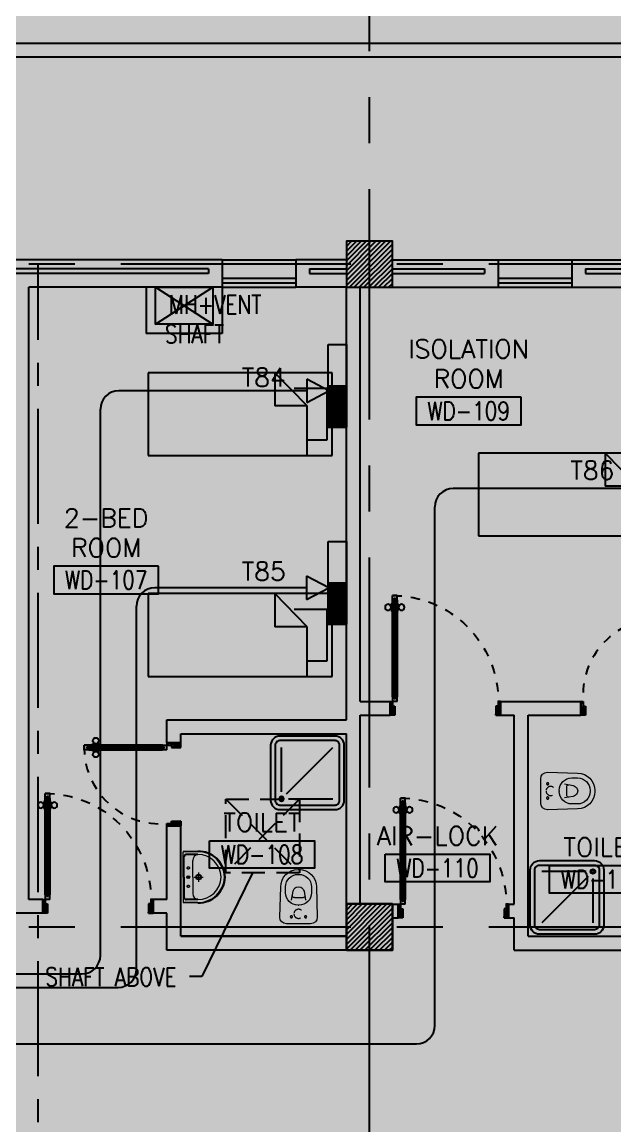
# Model space of a CAD drawing. Extents: x -0.3 to 92.6, y -1.1 to 78.4.
# Drawn here: x 60.35 to 66.79, y 55.21 to 67.2 of the extents above; entities that cross this region are included whole.
import ezdxf
from ezdxf.enums import TextEntityAlignment as Align

# ---------------------------------------------------------------- set-up
doc = ezdxf.new("R2010")
doc.units = 0
doc.header["$MEASUREMENT"] = 0
doc.header["$PDMODE"] = 34
for name, pattern in [('CENTER', [2, 1.25, -0.25, 0.25, -0.25]), ('CENTERX2', [4, 2.5, -0.5, 0.5, -0.5]), ('DASHED', [0.75, 0.5, -0.25]), ('HIDDEN', [0.375, 0.25, -0.125]), ('HIDDEN2', [0.1875, 0.125, -0.0625])]:
    doc.linetypes.add(name, pattern=pattern)
doc.layers.get('0').update_dxf_attribs({"color": 11, "linetype": 'CONTINUOUS'})
doc.layers.get('DEFPOINTS').update_dxf_attribs({"color": 11, "linetype": 'CONTINUOUS'})
for name, color, linetype in [('AX-DIM', 11, 'CONTINUOUS'), ('AXES', 11, 'CENTERX2'), ('AXES1', 11, 'CENTER'), ('COL', 11, 'CONTINUOUS'), ('DOOR', 11, 'CONTINUOUS'), ('E-TEL', 4, 'CONTINUOUS'), ('E-TEXT', 2, 'CONTINUOUS'), ('E-WIRE', 4, 'CONTINUOUS'), ('FIX', 11, 'CONTINUOUS'), ('FUR', 11, 'CONTINUOUS'), ('HAT', 11, 'CONTINUOUS'), ('INSUL', 11, 'CONTINUOUS'), ('PROJ-L', 11, 'CONTINUOUS'), ('RM-BOX', 11, 'CONTINUOUS'), ('RM-NAME', 11, 'CONTINUOUS'), ('RM-NO', 11, 'CONTINUOUS'), ('SHAFT', 11, 'CONTINUOUS'), ('WALL', 11, 'CONTINUOUS'), ('WIN', 11, 'CONTINUOUS')]:
    doc.layers.add(name, color=color, linetype=linetype)
doc.styles.add('ROMANS', font='ROMANS.shx', dxfattribs={"width": 0.6})
doc.styles.add('SIMPLEX', font='simplex.shx', dxfattribs={"width": 0.8})
doc.styles.get("Standard").update_dxf_attribs({"font": 'TXT.shx'})
doc.dimstyles.new('DIM-OUT', dxfattribs={"dimscale": 0, "dimtxt": 0.24, "dimasz": 0.08, "dimexe": 0.02, "dimexo": 0.02, "dimgap": 0.05, "dimtad": 1, "dimdec": 0, "dimlfac": 1000, "dimzin": 0, "dimdsep": 46, "dimtxsty": 'ROMANS', "dimblk1": 'ARCHTICK', "dimblk2": 'ARCHTICK', "dimsah": 1, "dimcen": 0.01, "dimdle": 0.08, "dimclrd": 7, "dimclre": 7, "dimclrt": 2, "dimadec": 0, "dimazin": 0, "dimtp": 2, "dimtm": 2, "dimtfac": 0.114286, "dimtdec": 0, "dimtix": 1, "dimtmove": 2, "dimatfit": 3, "dimldrblk": 'ARCHTICK', "dimfxl": 0, "dimtolj": 1, "dimtzin": 0, "dimarcsym": 0})
doc.dimstyles.new('DIM7', dxfattribs={"dimtxt": 0.24, "dimasz": 0.08, "dimexe": 0.07, "dimexo": 0.05, "dimgap": 0.07, "dimtad": 1, "dimzin": 0, "dimdsep": 46, "dimtxsty": 'SIMPLEX', "dimblk": 'ARCHTICK', "dimcen": 0.05, "dimdle": 0.05, "dimclrd": 4, "dimclre": 4, "dimclrt": 2, "dimadec": 0, "dimazin": 0, "dimtp": 2, "dimtm": 2, "dimtfac": 0.114286, "dimtix": 1, "dimtmove": 2, "dimatfit": 3, "dimldrblk": 'DOT', "dimfxl": 0, "dimtolj": 1, "dimtzin": 0, "dimarcsym": 0})

# ---------------------------------------------------------------- blocks, each defined once
blk = doc.blocks.new('_ARCHTICK')
at = {"color": 0, "linetype": 'ByBlock', "const_width": 0.15}
blk.add_lwpolyline([(-0.5, -0.5), (0.5, 0.5)], dxfattribs=at)
blk = doc.blocks.new('*D118')
at = {"layer": 'AX-DIM', "color": 7, "lineweight": -2}
for p, q in [((7.602, 76.998), (82.452, 76.998)), ((7.682, 72.36), (7.682, 77.018)), ((82.372, 64.84), (82.372, 77.018))]:
    blk.add_line(p, q, dxfattribs=at)
at = {"layer": 'DEFPOINTS', "color": 0}
for p in [(82.372, 76.998), (7.682, 72.34), (82.372, 64.82)]:
    blk.add_point(p, dxfattribs=at)
at = {"layer": 'AX-DIM', "color": 7, "lineweight": -2, "xscale": 0.08, "yscale": 0.08, "zscale": 0.08, "rotation": 180}
blk.add_blockref('_ARCHTICK', (7.682, 76.998), dxfattribs=at)
at = {"layer": 'AX-DIM', "color": 7, "lineweight": -2, "xscale": 0.08, "yscale": 0.08, "zscale": 0.08}
blk.add_blockref('_ARCHTICK', (82.372, 76.998), dxfattribs=at)
at = {"layer": 'AX-DIM', "color": 2, "insert": (45.027, 77.168), "char_height": 0.24, "attachment_point": 5, "style": 'ROMANS'}
blk.add_mtext('\\A1;74690', dxfattribs=at)
blk = doc.blocks.new('SHR1')
at = {"layer": 'FIX'}
for p, q in [((-196, 196), (-700, 700)), ((-143, 218), (-143, 700)), ((-218, 143), (-700, 143))]:
    blk.add_line(p, q, dxfattribs=at)
for points in [[(-825, 125), (-825, 725, -0.414214), (-725, 825), (-125, 825, -0.414214), (-25, 725), (-25, 125, -0.414214), (-125, 25), (-725, 25, -0.414214)], [(-775, 125), (-775, 725, -0.414214), (-725, 775), (-125, 775, -0.414214), (-75, 725), (-75, 125, -0.414214), (-125, 75), (-725, 75, -0.414214)]]:
    blk.add_lwpolyline(points, format="xyb", close=True, dxfattribs=at)
for radius in [25, 15]:
    blk.add_circle((-143, 143), radius, dxfattribs=at)
blk = doc.blocks.new('WC1')
at = {"layer": 'FIX', "lineweight": 20}
for p, q in [((-210, 204), (-538, 194)), ((-475, 141), (-538, 141)), ((-137, 0), (-137, 131)), ((-727, 5), (-727, -5)), ((-674, 5), (-674, -5)), ((-534, 24), (-540, 0)), ((-540, 0), (-534, -24)), ((-395, 76), (-490, 60)), ((-339, 5), (-339, -5)), ((-137, -131), (-137, 0)), ((-490, -60), (-395, -76)), ((-538, -141), (-475, -141)), ((-538, -194), (-210, -204)), ((-213, -204), (-210, -204))]:
    blk.add_line(p, q, dxfattribs=at)
at = {"layer": 'FIX', "linetype": 'Continuous', "lineweight": 20}
blk.add_line((-420, -47), (-420, 45), dxfattribs=at)
at = {"layer": 'FIX', "linetype": 'HIDDEN2', "lineweight": 20, "ltscale": 0.3}
blk.add_circle((-245, 0), 49.8, dxfattribs=at)
at = {"layer": 'FIX', "linetype": 'HIDDEN', "lineweight": 20, "ltscale": 0.05}
for centre in [(-213, 78), (-213, -77)]:
    blk.add_circle(centre, 11.6, dxfattribs=at)
at = {"layer": 'FIX', "lineweight": 20}
for centre, radius, start, end in [((-538, 5), 189, 90, 180), ((-538, 5), 136, 90, 180), ((-475, 5), 136, 360, 90), ((-210, 131), 73, 360, 90), ((-473, -7), 68.2, 128.9242, 152.8468), ((-464, -18), 82, 108.496, 128.9242), ((-538, -5), 189, 180, 270), ((-538, -5), 136, 180, 270), ((-473, 7), 68.2, 207.1532, 231.0758), ((-464, 18), 82, 231.0758, 251.504), ((-475, -5), 136, 270, 0), ((-210, -131), 73, 270, 0)]:
    blk.add_arc(centre, radius, start, end, dxfattribs=at)
at = {"layer": 'FIX', "linetype": 'Continuous', "lineweight": 20}
for centre, start, end in [((-443, 46), 357.6662, 91.6121), ((-442, -46), 268.3879, 2.3338)]:
    blk.add_arc(centre, 22.3, start, end, dxfattribs=at)
blk = doc.blocks.new('LAV1')
at = {"layer": 'FIX', "linetype": 'DASHED', "lineweight": 20, "ltscale": 0.05}
for p, q in [((0, 170), (0, 270)), ((0, 170), (0, 270)), ((50, 220), (-50, 220))]:
    blk.add_line(p, q, dxfattribs=at)
at = {"layer": 'FIX', "linetype": 'ByBlock', "ltscale": 0.3}
for p, q in [((-280, 210), (-275, 50)), ((-245, 210), (-245, 85)), ((245, 210), (245, 85)), ((280, 210), (275, 50)), ((0, 60), (-220, 60)), ((0, 60), (220, 60))]:
    blk.add_line(p, q, dxfattribs=at)
at = {"layer": 'FIX', "linetype": 'Continuous', "lineweight": 20}
for p, q in [((-275, 210), (-275, 50)), ((0, 155), (-181, 155)), ((0, 155), (181, 155)), ((275, 210), (275, 50)), ((0, 50), (-275, 50)), ((0, 50), (-252, 50)), ((0, 50), (275, 50)), ((0, 50), (252, 50))]:
    blk.add_line(p, q, dxfattribs=at)
at = {"layer": 'FIX', "lineweight": 20}
for p, q in [((0, 92), (0, 123)), ((16, 107), (-15, 107))]:
    blk.add_line(p, q, dxfattribs=at)
for centre, radius in [((0, 220), 29.5), ((0, 220), 22.5), ((0, 107), 15.5)]:
    blk.add_circle(centre, radius, dxfattribs=at)
at = {"layer": 'FIX', "linetype": 'HIDDEN', "lineweight": 20, "ltscale": 0.05}
for centre in [(-100, 107), (100, 107)]:
    blk.add_circle(centre, 12.4, dxfattribs=at)
at = {"layer": 'FIX', "linetype": 'ByBlock', "ltscale": 0.3}
for centre, radius, start, end in [((7, 220), 287, 91.3776, 182.0064), ((-7, 220), 287, 357.9936, 88.6224), ((-220, 85), 24.9, 179.7021, 269.9486), ((220, 85), 24.9, 270.0514, 0.2979)]:
    blk.add_arc(centre, radius, start, end, dxfattribs=at)
at = {"layer": 'FIX', "linetype": 'Continuous', "lineweight": 20}
for centre, radius, start, end in [((8, 217), 283, 91.6988, 181.351), ((-8, 217), 283, 358.649, 88.3012), ((8, 212), 253, 91.7328, 180.4884), ((-8, 212), 253, 359.5116, 88.2672), ((-179, 222), 66.9, 190.2006, 268.0786), ((179, 222), 66.9, 271.9214, 349.7994)]:
    blk.add_arc(centre, radius, start, end, dxfattribs=at)
blk = doc.blocks.new('*X91')
at = {"color": 0}
for p, q in [((235129, 177110), (235608, 177590)), ((235129, 177163), (235555, 177590)), ((235129, 177217), (235502, 177590)), ((235129, 177270), (235449, 177590)), ((235129, 177323), (235396, 177590)), ((235129, 177376), (235343, 177590)), ((235129, 177429), (235290, 177590)), ((235129, 177482), (235237, 177590)), ((235129, 177535), (235184, 177590)), ((235161, 177090), (235629, 177557)), ((235214, 177090), (235629, 177504)), ((235267, 177090), (235629, 177451)), ((235320, 177090), (235629, 177398)), ((235373, 177090), (235629, 177345)), ((235426, 177090), (235629, 177292)), ((235479, 177090), (235629, 177239)), ((235532, 177090), (235629, 177186)), ((235585, 177090), (235629, 177133))]:
    blk.add_line(p, q, dxfattribs=at)
blk = doc.blocks.new('RM1')
at = {"layer": 'RM-BOX'}
blk.add_lwpolyline([(570, -200), (-570, -200), (-570, -500), (570, -500)], close=True, dxfattribs=at)
at = {"layer": 'RM-NAME', "style": 'ROMANS'}
for tag, p in [('ROOMNAME1', (0, 324)), ('ROOMNAME2', (0, 0))]:
    blk.add_attdef(tag, text='', height=200, dxfattribs=at).set_placement(p, align=Align.MIDDLE)
at = {"layer": 'RM-NO', "style": 'ROMANS', "width": 0.8}
blk.add_attdef('ROOMNO', text='', height=200, dxfattribs=at).set_placement((0, -350), align=Align.MIDDLE)
blk = doc.blocks.new('AH20A')
at = {"layer": 'FUR'}
for p, q in [((0, 0.5), (0, -0.5)), ((1, 0.5), (0, 0.5)), ((0.1358, 0.5), (0.1358, -0.0987)), ((1, -0.5), (1, 0.5)), ((0.1358, 0.3112), (0.0277, 0.3112)), ((0.0277, 0.3112), (0.0277, -0.3087)), ((0.1358, -0.0987), (0.3125, -0.5)), ((0.1358, -0.0987), (0.3125, -0.0987)), ((0.3125, -0.5), (0.3125, -0.0987)), ((0.0277, -0.3087), (0.2076, -0.3087)), ((0, -0.5), (1, -0.5))]:
    blk.add_line(p, q, dxfattribs=at)
blk = doc.blocks.new('DOOR90')
at = {"layer": 'DOOR', "linetype": 'ByBlock'}
for p, q in [((0, 0), (-150, 0)), ((-200, -25), (-1000, -25)), ((-200, -42), (-1000, -42)), ((-200, -58), (-1000, -58)), ((-1000, -75), (-200, -75))]:
    blk.add_line(p, q, dxfattribs=at)
at = {"layer": 'DOOR', "color": 0, "linetype": 'ByBlock'}
for p, q in [((-150, 0), (-150, -25)), ((-150, 0), (0, 0)), ((0, -50), (0, 0)), ((-1050, -25), (-1050, -75)), ((-1050, -75), (-1050, -25)), ((-1000, -25), (-1050, -25)), ((-1000, -75), (-1050, -75)), ((-1020, -42), (-1020, -58)), ((-1000, -42), (-1020, -42)), ((-1000, -58), (-1020, -58)), ((-1000, -25), (-1000, -42)), ((-1000, -58), (-1000, -75)), ((-968, -25), (-968, -18)), ((-878, -18), (-968, -18)), ((-968, -75), (-968, -82)), ((-878, -82), (-968, -82)), ((-955, -18), (-955, -9)), ((-955, -9), (-890, -9)), ((-955, -18), (-890, -18)), ((-955, -82), (-955, -91)), ((-955, -82), (-890, -82)), ((-955, -91), (-890, -91)), ((-890, -18), (-890, -9)), ((-890, -82), (-890, -91)), ((-878, -25), (-878, -18)), ((-878, -75), (-878, -82)), ((-200, -42), (-200, -25)), ((-200, -25), (-150, -25)), ((-180, -42), (-200, -42)), ((-200, -75), (-200, -58)), ((-200, -58), (-180, -58)), ((-150, -75), (-200, -75)), ((-180, -58), (-180, -42)), ((-150, -75), (-150, -25)), ((-150, -25), (-100, -25)), ((-100, -25), (-100, -50)), ((-100, -50), (0, -50)), ((-150, -900), (-150, -875)), ((-150, -875), (-100, -875)), ((0, -900), (-150, -900)), ((-150, -900), (0, -900)), ((-100, -850), (0, -850)), ((-100, -875), (-100, -850)), ((0, -850), (0, -900))]:
    blk.add_line(p, q, dxfattribs=at)
at = {"layer": 'DOOR', "color": 9, "linetype": 'ByBlock'}
for p, q in [((0, -50), (-114, 0)), ((0, -50), (-40, 0)), ((0, -50), (-100, -37)), ((0, -850), (-114, -900)), ((0, -850), (-100, -863)), ((0, -850), (-40, -900))]:
    blk.add_line(p, q, dxfattribs=at)
at = {"layer": 'DOOR', "color": 0, "linetype": 'ByBlock'}
for centre in [(-923, 24), (-923, -124)]:
    blk.add_circle(centre, 32.4, dxfattribs=at)
at = {"layer": 'DOOR', "color": 9, "linetype": 'ByBlock'}
for centre, radius, start, end in [((0, -50), 74.4, 137.7764, 180), ((0, -50), 54.4, 113.2074, 180), ((0, -50), 154, 161.1053, 166.2858), ((0, -50), 134, 158.1598, 169.28), ((0, -50), 114, 154.0838, 167.3774), ((0, -50), 94.4, 148.0182, 180), ((0, -50), 34.4, 90, 180), ((0, -50), 14.4, 90, 180), ((0, -850), 154, 193.7142, 198.8947), ((0, -850), 134, 190.72, 201.8402), ((0, -850), 94.4, 180, 211.9818), ((0, -850), 74.4, 180, 222.2236), ((0, -850), 54.4, 180, 246.7926), ((0, -850), 34.4, 180, 270), ((0, -850), 14.4, 180, 270)]:
    blk.add_arc(centre, radius, start, end, dxfattribs=at)
at = {"layer": 'DOOR', "linetype": 'HIDDEN', "ltscale": 0.5}
blk.add_arc((-222, -50), 828, 178.2701, 275.003, dxfattribs=at)
blk = doc.blocks.new('DOOR100')
at = {"layer": 'DOOR', "color": 0, "linetype": 'ByBlock'}
for p, q in [((-92, 1206), (-92, 1141)), ((-83, 1206), (-92, 1206)), ((-83, 1129), (-83, 1219)), ((-76, 1219), (-83, 1219)), ((-83, 1206), (-83, 1141)), ((-76, 1251), (-76, 1301)), ((-76, 1301), (-26, 1301)), ((-26, 1301), (-76, 1301)), ((-59, 1251), (-76, 1251)), ((-59, 1251), (-59, 1271)), ((-43, 1271), (-59, 1271)), ((-43, 1251), (-43, 1271)), ((-26, 1251), (-43, 1251)), ((-26, 1251), (-26, 1301)), ((-26, 1219), (-19, 1219)), ((-19, 1129), (-19, 1219)), ((-19, 1206), (-19, 1141)), ((-19, 1206), (-10, 1206)), ((-10, 1206), (-10, 1141)), ((-83, 1141), (-92, 1141)), ((-76, 1129), (-83, 1129)), ((-26, 1129), (-19, 1129)), ((-19, 1141), (-10, 1141)), ((-1201, 0), (-1201, 150)), ((-1201, 150), (-1176, 150)), ((-1201, 150), (-1201, 0)), ((-1176, 150), (-1176, 100)), ((-76, 200), (-59, 200)), ((-76, 150), (-76, 200)), ((-76, 150), (-26, 150)), ((-59, 200), (-59, 180)), ((-59, 180), (-43, 180)), ((-43, 200), (-26, 200)), ((-43, 180), (-43, 200)), ((-26, 200), (-26, 150)), ((-1, 150), (-26, 150)), ((-26, 150), (-26, 100)), ((-1, 150), (-1, 0)), ((-1151, 0), (-1201, 0)), ((-1176, 100), (-1151, 100)), ((-1151, 100), (-1151, 0)), ((-51, 100), (-51, 0)), ((-26, 100), (-51, 100)), ((-51, 0), (-1, 0))]:
    blk.add_line(p, q, dxfattribs=at)
at = {"layer": 'DOOR', "linetype": 'ByBlock'}
for p, q in [((-76, 1251), (-76, 200)), ((-59, 200), (-59, 1251)), ((-43, 200), (-43, 1251)), ((-26, 200), (-26, 1251))]:
    blk.add_line(p, q, dxfattribs=at)
at = {"layer": 'DOOR', "color": 9, "linetype": 'ByBlock'}
for p, q in [((-1151, 0), (-1201, 114)), ((-1151, 0), (-1201, 40)), ((-1151, 0), (-1164, 100)), ((-51, 0), (-1, 114)), ((-51, 0), (-38, 100)), ((-51, 0), (-1, 40))]:
    blk.add_line(p, q, dxfattribs=at)
at = {"layer": 'DOOR', "color": 0, "linetype": 'ByBlock'}
for centre in [(-125, 1174), (22, 1174)]:
    blk.add_circle(centre, 32.4, dxfattribs=at)
at = {"layer": 'DOOR', "linetype": 'HIDDEN', "ltscale": 0.5}
blk.add_arc((-27, 152), 1149, 89.961, 180.0931, dxfattribs=at)
at = {"layer": 'DOOR', "color": 9, "linetype": 'ByBlock'}
for centre, radius, start, end in [((-1151, 0), 154, 103.7142, 108.8947), ((-1151, 0), 134, 100.72, 111.8402), ((-51, 0), 134, 68.1598, 79.28), ((-51, 0), 154, 71.1053, 76.2858), ((-1151, 0), 94.4, 90, 121.9818), ((-1151, 0), 74.4, 90, 132.2236), ((-1151, 0), 54.4, 90, 156.7926), ((-1151, 0), 34.4, 90, 180), ((-1151, 0), 14.4, 90, 180), ((-51, 0), 94.4, 58.0182, 90), ((-51, 0), 74.4, 47.7764, 90), ((-51, 0), 54.4, 23.2074, 90), ((-51, 0), 34.4, 0, 90), ((-51, 0), 14.4, 0, 90), ((-51, 0), 114, 64.0838, 77.3774)]:
    blk.add_arc(centre, radius, start, end, dxfattribs=at)
blk = doc.blocks.new('*X94')
at = {"color": 0}
for p, q in [((235129, 169898), (235620, 170390)), ((235129, 169951), (235567, 170390)), ((235129, 170004), (235514, 170390)), ((235129, 170057), (235461, 170390)), ((235129, 170110), (235408, 170390)), ((235129, 170163), (235355, 170390)), ((235129, 170216), (235302, 170390)), ((235129, 170269), (235249, 170390)), ((235129, 170322), (235196, 170390)), ((235129, 170375), (235143, 170390)), ((235173, 169890), (235629, 170345)), ((235226, 169890), (235629, 170292)), ((235279, 169890), (235629, 170239)), ((235332, 169890), (235629, 170186)), ((235385, 169890), (235629, 170133)), ((235439, 169890), (235629, 170080)), ((235492, 169890), (235629, 170027)), ((235545, 169890), (235629, 169974)), ((235598, 169890), (235629, 169921))]:
    blk.add_line(p, q, dxfattribs=at)
blk = doc.blocks.new('COL50')
at = {"layer": 'COL'}
blk.add_lwpolyline([(-250, 250), (-250, -250), (250, -250), (250, 250)], close=True, dxfattribs=at)

msp = doc.modelspace()

# ---------------------------------------------------------------- linework, layer by layer
at = {"layer": 'AXES'}
for p, q in [((64.1217, -1.1143), (64.1217, 77.6984)), ((91.9217, 66.97), (23.8817, 66.97)), ((91.9217, 64.57), (23.8817, 64.57)), ((91.9217, 57.37), (23.8817, 57.37))]:
    msp.add_line(p, q, dxfattribs=at)
at = {"layer": 'AXES1'}
msp.add_line((60.5217, 5.75), (60.5217, 64.57), dxfattribs=at)
at = {"layer": 'COL'}
msp.add_lwpolyline([(64.3717, 64.32), (64.3717, 64.82), (63.8717, 64.82), (63.8717, 64.32)], close=True, dxfattribs=at)
at = {"layer": 'E-TEL', "color": 4}
for p, q in [((63.6723, 63.6989), (63.8717, 63.6989)), ((63.6723, 62.7989), (63.6723, 63.6989)), ((63.8717, 63.6989), (63.8717, 62.7989)), ((63.6827, 63.1962), (63.4405, 63.3225)), ((63.4405, 63.3225), (63.4405, 63.07)), ((63.6723, 62.8495), (63.8591, 63.2501)), ((63.6723, 62.8791), (63.8453, 63.2501)), ((63.6723, 62.9087), (63.8315, 63.2501)), ((63.6723, 63.2501), (63.8717, 63.2501)), ((63.6723, 63.027), (63.7763, 63.2501)), ((63.6723, 63.0566), (63.7625, 63.2501)), ((63.6723, 63.0862), (63.7487, 63.2501)), ((63.6723, 63.1157), (63.7349, 63.2501)), ((63.6723, 63.1453), (63.7211, 63.2501)), ((63.6723, 63.1749), (63.7073, 63.2501)), ((63.6723, 63.2045), (63.6936, 63.2501)), ((63.6723, 63.234), (63.6798, 63.2501)), ((63.6723, 62.9974), (63.7901, 63.2501)), ((63.6723, 62.9678), (63.8039, 63.2501)), ((63.6723, 62.9383), (63.8177, 63.2501)), ((63.6723, 62.82), (63.8717, 63.2475)), ((63.6763, 62.7989), (63.8717, 63.2179)), ((63.4405, 63.07), (63.6827, 63.1962)), ((63.6901, 62.7989), (63.8717, 63.1883)), ((63.7039, 62.7989), (63.8717, 63.1587)), ((63.7177, 62.7989), (63.8717, 63.1292)), ((63.7314, 62.7989), (63.8717, 63.0996)), ((63.7452, 62.7989), (63.8717, 63.07)), ((63.759, 62.7989), (63.8717, 63.0404)), ((63.7728, 62.7989), (63.8717, 63.0109)), ((63.7866, 62.7989), (63.8717, 62.9813)), ((63.8004, 62.7989), (63.8717, 62.9517)), ((63.8142, 62.7989), (63.8717, 62.9221)), ((63.828, 62.7989), (63.8717, 62.8925)), ((63.8418, 62.7989), (63.8717, 62.863)), ((63.6723, 62.7989), (63.8717, 62.7989)), ((63.8556, 62.7989), (63.8717, 62.8334)), ((63.8694, 62.799), (63.8717, 62.8038)), ((63.673, 60.6589), (63.673, 61.5589)), ((63.673, 61.5589), (63.8723, 61.5589)), ((63.8723, 61.5589), (63.8723, 60.6589)), ((63.682, 61.0551), (63.4398, 61.1814)), ((63.4398, 61.1814), (63.4398, 60.9288)), ((63.4398, 60.9288), (63.682, 61.0551)), ((63.673, 60.8574), (63.7908, 61.1101)), ((63.673, 60.8278), (63.8046, 61.1101)), ((63.673, 60.7095), (63.8597, 61.1101)), ((63.673, 60.7391), (63.846, 61.1101)), ((63.673, 60.7687), (63.8322, 61.1101)), ((63.673, 60.7983), (63.8184, 61.1101)), ((63.673, 61.1101), (63.8723, 61.1101)), ((63.673, 60.887), (63.777, 61.1101)), ((63.673, 60.9166), (63.7632, 61.1101)), ((63.673, 60.9462), (63.7494, 61.1101)), ((63.673, 60.9757), (63.7356, 61.1101)), ((63.673, 61.0053), (63.7218, 61.1101)), ((63.673, 61.0349), (63.708, 61.1101)), ((63.673, 61.0645), (63.6942, 61.1101)), ((63.673, 61.094), (63.6804, 61.1101)), ((63.673, 60.68), (63.8723, 61.1075)), ((63.677, 60.6589), (63.8723, 61.0779)), ((63.6908, 60.6589), (63.8723, 61.0483)), ((63.7045, 60.6589), (63.8723, 61.0187)), ((63.7183, 60.6589), (63.8723, 60.9892)), ((63.7321, 60.6589), (63.8723, 60.9596)), ((63.7459, 60.6589), (63.8723, 60.93)), ((63.7597, 60.6589), (63.8723, 60.9004)), ((63.7735, 60.6589), (63.8723, 60.8709)), ((63.7873, 60.6589), (63.8723, 60.8413)), ((63.8011, 60.6589), (63.8723, 60.8117)), ((63.8149, 60.6589), (63.8723, 60.7821)), ((63.8287, 60.6589), (63.8723, 60.7525)), ((63.8425, 60.6589), (63.8723, 60.723)), ((63.8563, 60.6589), (63.8723, 60.6934)), ((63.673, 60.6589), (63.8723, 60.6589)), ((63.8701, 60.659), (63.8723, 60.6638))]:
    msp.add_line(p, q, dxfattribs=at)
at = {"layer": 'E-WIRE', "color": 4, "linetype": 'ByBlock'}
for p, q in [((63.4405, 63.1962), (61.398, 63.1962)), ((61.198, 57.0611), (61.198, 62.9962)), ((67.0405, 62.134), (65.0329, 62.134)), ((64.8329, 56.2998), (64.8329, 61.934)), ((63.4398, 61.0551), (61.7903, 61.0551)), ((61.5903, 56.9138), (61.5903, 60.8551)), ((57.4228, 56.0998), (64.6329, 56.0998))]:
    msp.add_line(p, q, dxfattribs=at)
at = {"layer": 'E-WIRE', "color": 4}
for p, q in [((57.3335, 56.8611), (60.998, 56.8611)), ((57.3335, 56.7138), (61.3903, 56.7138))]:
    msp.add_line(p, q, dxfattribs=at)
at = {"layer": 'E-WIRE', "color": 4, "linetype": 'ByBlock'}
for centre, start, end in [((61.398, 62.9962), 90, 180), ((65.0329, 61.934), 90, 180), ((61.7903, 60.8551), 90, 180), ((60.998, 57.0611), 270, 0), ((61.3903, 56.9138), 270, 0), ((64.6329, 56.2998), 270, 0)]:
    msp.add_arc(centre, 0.2, start, end, dxfattribs=at)
at = {"layer": 'INSUL'}
for p, q in [((62.3717, 64.52), (58.6717, 64.52)), ((62.3717, 64.47), (58.6717, 64.47)), ((62.3717, 64.52), (62.3717, 64.47)), ((63.4717, 64.52), (63.8717, 64.52)), ((63.4717, 64.52), (63.4717, 64.47)), ((63.4717, 64.47), (63.8717, 64.47)), ((64.3717, 64.52), (65.3717, 64.52)), ((64.3717, 64.47), (65.3717, 64.47)), ((65.3717, 64.52), (65.3717, 64.47)), ((66.4717, 64.52), (67.4717, 64.52)), ((66.4717, 64.52), (66.4717, 64.47)), ((66.4717, 64.47), (67.4717, 64.47))]:
    msp.add_line(p, q, dxfattribs=at)
at = {"layer": 'PROJ-L', "linetype": 'Continuous'}
for p, q in [((75.1717, 66.97), (56.6717, 66.97)), ((75.0217, 66.82), (56.8217, 66.82))]:
    msp.add_line(p, q, dxfattribs=at)
at = {"layer": 'RM-NO'}
for p, q in [((64.3467, 59.67), (64.3467, 59.82)), ((65.5467, 59.67), (65.5467, 59.82)), ((60.5717, 57.52), (60.5717, 57.67)), ((61.7717, 57.52), (61.7717, 57.67)), ((64.4342, 57.4688), (64.4342, 57.6188)), ((65.6342, 57.4688), (65.6342, 57.6188))]:
    msp.add_line(p, q, dxfattribs=at)
at = {"layer": 'SHAFT', "color": 251, "linetype": 'ByBlock'}
for p, q in [((61.7967, 64.32), (62.4217, 63.92)), ((61.7967, 63.92), (62.4217, 64.32))]:
    msp.add_line(p, q, dxfattribs=at)
at = {"layer": 'SHAFT', "linetype": 'HIDDEN'}
for p, q in [((62.5612, 58.7596), (63.3612, 57.9596)), ((63.3612, 58.7596), (62.5612, 57.9596))]:
    msp.add_line(p, q, dxfattribs=at)
msp.add_lwpolyline([(62.5612, 58.7596), (63.3612, 58.7596), (63.3612, 57.9596), (62.5612, 57.9596)], close=True, dxfattribs=at)
at = {"layer": 'WALL'}
for p, q in [((62.5217, 64.62), (58.5217, 64.62)), ((62.5217, 64.62), (62.5217, 64.32)), ((63.3217, 64.62), (63.3217, 64.32)), ((63.8717, 64.62), (63.3217, 64.62)), ((64.3717, 64.62), (65.5217, 64.62)), ((65.5217, 64.62), (65.5217, 64.32)), ((66.3217, 64.62), (66.3217, 64.32)), ((66.3217, 64.62), (67.4717, 64.62)), ((60.4217, 57.67), (60.4217, 64.32)), ((62.5217, 64.32), (60.4217, 64.32)), ((61.6967, 64.32), (61.6967, 63.82)), ((62.5217, 64.32), (62.5217, 63.82)), ((63.8717, 64.32), (63.3217, 64.32)), ((63.8717, 59.62), (63.8717, 64.32)), ((64.0217, 59.82), (64.0217, 64.32)), ((64.3717, 64.32), (65.5217, 64.32)), ((66.3217, 64.32), (67.4717, 64.32)), ((62.5217, 63.82), (61.6967, 63.82)), ((66.4217, 59.67), (66.4217, 59.82)), ((61.9217, 59.37), (61.9217, 59.62)), ((61.9217, 59.62), (63.8717, 59.62)), ((64.0217, 57.62), (64.0217, 59.67)), ((65.6967, 57.6188), (65.6967, 59.67)), ((65.8467, 57.27), (65.8467, 59.67)), ((61.9217, 59.37), (62.0717, 59.37)), ((62.0717, 59.37), (62.0717, 59.47)), ((62.0717, 59.47), (63.8717, 59.47)), ((63.8717, 57.62), (63.8717, 59.47)), ((61.9217, 58.47), (62.0717, 58.47)), ((61.9217, 57.67), (61.9217, 58.47)), ((62.0717, 57.27), (62.0717, 58.47)), ((61.9217, 57.12), (61.9217, 57.52)), ((65.6967, 57.12), (65.6967, 57.4688))]:
    msp.add_line(p, q, dxfattribs=at)
at = {"layer": 'WALL', "linetype": 'ByBlock'}
for p, q in [((64.0217, 59.82), (64.3467, 59.82)), ((65.5467, 59.82), (66.4217, 59.82)), ((64.0217, 59.67), (64.3467, 59.67)), ((65.5467, 59.67), (65.6967, 59.67)), ((65.8467, 59.67), (66.4217, 59.67)), ((60.5717, 57.67), (60.4217, 57.67)), ((61.9217, 57.67), (61.7717, 57.67)), ((64.3717, 57.6188), (64.4342, 57.6188)), ((65.6342, 57.6188), (65.6967, 57.6188)), ((60.5717, 57.52), (60.1217, 57.52)), ((61.9217, 57.52), (61.7717, 57.52)), ((64.3717, 57.4688), (64.4342, 57.4688)), ((65.6342, 57.4688), (65.6967, 57.4688)), ((63.8717, 57.27), (62.0717, 57.27)), ((62.0717, 57.27), (63.8717, 57.27)), ((65.8467, 57.27), (67.4717, 57.27)), ((63.8717, 57.12), (61.9217, 57.12)), ((65.6967, 57.12), (67.4717, 57.12))]:
    msp.add_line(p, q, dxfattribs=at)
at = {"layer": 'WALL', "linetype": 'ByBlock', "ltscale": 0.3}
for points in [[(64.3717, 64.82), (63.8717, 64.82), (63.8717, 64.32), (64.3717, 64.32)], [(64.3717, 57.62), (63.8717, 57.62), (63.8717, 57.12), (64.3717, 57.12)]]:
    msp.add_lwpolyline(points, close=True, dxfattribs=at)
at = {"layer": 'WALL'}
msp.add_lwpolyline([(61.7967, 64.32), (62.4217, 64.32), (62.4217, 63.92), (61.7967, 63.92)], close=True, dxfattribs=at)
at = {"layer": 'WIN'}
for p, q in [((62.5217, 64.62), (63.3217, 64.62)), ((65.5217, 64.62), (66.3217, 64.62)), ((62.5217, 64.42), (63.3217, 64.42)), ((65.5217, 64.42), (66.3217, 64.42)), ((62.5217, 64.37), (63.3217, 64.37)), ((62.5217, 64.32), (63.3217, 64.32)), ((65.5217, 64.37), (66.3217, 64.37)), ((65.5217, 64.32), (66.3217, 64.32))]:
    msp.add_line(p, q, dxfattribs=at)

# ---------------------------------------------------------------- block references
at = {"layer": 'COL', "xscale": -0.001, "yscale": 0.001, "zscale": 0.001}
msp.add_blockref('COL50', (64.1217, 57.37), dxfattribs=at)
at = {"layer": 'DOOR', "color": 0, "linetype": 'ByBlock', "yscale": 0.001, "zscale": 0.001}
for name, p, xscale in [('DOOR100', (64.3467, 59.67), -0.001), ('DOOR90', (62.0717, 59.37), 0.001), ('DOOR100', (60.5717, 57.52), -0.001), ('DOOR100', (64.4342, 57.4688), -0.001)]:
    msp.add_blockref(name, p, dxfattribs=dict(at, xscale=xscale))
at = {"layer": 'DOOR', "color": 0, "linetype": 'ByBlock', "xscale": 0.001, "yscale": 0.001, "zscale": 0.001, "rotation": 270}
msp.add_blockref('DOOR90', (67.3217, 59.67), dxfattribs=at)
at = {"layer": 'FIX'}
for name, p, xscale, yscale, zscale, rotation in [('AH20A', (63.7181, 62.942), 2, 0.9, 2, 180), ('AH20A', (67.3083, 62.0695), 2, 0.9, 2, 180), ('AH20A', (63.7181, 60.5431), 2, 0.9, 2, 180), ('LAV1', (62.0467, 57.912), 0.000999999996565748, 0.000999999996565748, 0.001, 270), ('SHR1', (66.6947, 58.116), 0.000999999996565748, 0.000999999996565748, 0.001, 90), ('WC1', (63.3517, 57.268), -0.000999999996565748, 0.000999999996565748, 0.001, 90)]:
    msp.add_blockref(name, p, dxfattribs=dict(at, xscale=xscale, yscale=yscale, zscale=zscale, rotation=rotation))
at = {"layer": 'FIX', "xscale": -0.001000000003841706, "yscale": 0.000999999996565748, "zscale": 0.001}
for name, p in [('SHR1', (63.0235, 58.62)), ('WC1', (65.8467, 58.848))]:
    msp.add_blockref(name, p, dxfattribs=at)
at = {"layer": 'HAT', "xscale": 0.001, "yscale": 0.001, "zscale": 0.001}
for name in ['*X91', '*X94']:
    msp.add_blockref(name, (-171.2569, -112.7697), dxfattribs=at)
at = {"layer": 'RM-NAME', "xscale": 0.001, "yscale": 0.001, "zscale": 0.001}
for p, values in [((65.2006, 63.327), {'ROOMNO': 'WD-109', 'ROOMNAME2': 'ROOM', 'ROOMNAME1': 'ISOLATION'}), ((61.2606, 61.4907), {'ROOMNO': 'WD-107', 'ROOMNAME2': 'ROOM', 'ROOMNAME1': '2-BED'})]:
    msp.add_blockref('RM1', p, dxfattribs=at).add_auto_attribs(values)
at = {"layer": 'RM-NAME'}
ref = msp.add_blockref('RM1', (62.9536, 58.5076), dxfattribs=dict(at, xscale=-0.001, yscale=0.001, zscale=0.001))
ref.add_attrib('ROOMNO', 'WD-108', dxfattribs={"layer": 'RM-NO', "height": 0.2, "style": 'ROMANS', "width": 0.8}).set_placement((62.9536, 58.1576), align=Align.MIDDLE)
ref.add_attrib('ROOMNAME2', 'TOILET', dxfattribs={"height": 0.2, "style": 'ROMANS'}).set_placement((62.9536, 58.5076), align=Align.MIDDLE)
ref = msp.add_blockref('RM1', (64.8617, 58.3604), dxfattribs=dict(at, xscale=-0.001, yscale=0.001, zscale=0.001))
ref.add_attrib('ROOMNO', 'WD-110', dxfattribs={"layer": 'RM-NO', "height": 0.2, "style": 'ROMANS', "width": 0.8}).set_placement((64.8617, 58.0104), align=Align.MIDDLE)
ref.add_attrib('ROOMNAME2', 'AIR-LOCK', dxfattribs={"height": 0.2, "style": 'ROMANS'}).set_placement((64.8617, 58.3604), align=Align.MIDDLE)
ref = msp.add_blockref('RM1', (66.6501, 58.2381), dxfattribs=dict(at, xscale=-0.001, yscale=0.001, zscale=0.001))
ref.add_attrib('ROOMNO', 'WD-111', dxfattribs={"layer": 'RM-NO', "height": 0.2, "style": 'ROMANS', "width": 0.8}).set_placement((66.6501, 57.8881), align=Align.MIDDLE)
ref.add_attrib('ROOMNAME2', 'TOILET', dxfattribs={"height": 0.2, "style": 'ROMANS'}).set_placement((66.6501, 58.2381), align=Align.MIDDLE)

# ---------------------------------------------------------------- texts
at = {"layer": 'E-TEXT', "color": 4}
for s, p in [('T84', (62.9731, 63.3418)), ('T86', (66.5454, 62.3322)), ('T85', (62.9731, 61.2355))]:
    msp.add_text(s, height=0.2, dxfattribs=at).set_placement(p, align=Align.MIDDLE)
at = {"layer": 'SHAFT', "color": 4, "style": 'ROMANS', "width": 0.8}
for s, p in [('MH+VENT', (62.4442, 64.133)), ('SHAFT', (62.2211, 63.8115)), ('SHAFT ABOVE', (61.3118, 56.8271))]:
    msp.add_text(s, height=0.2, dxfattribs=at).set_placement(p, align=Align.MIDDLE)

# ---------------------------------------------------------------- dimensions: what is measured, and where the dimension line sits
at = {"layer": 'AX-DIM'}
dim = msp.add_linear_dim(base=(82.3717, 76.9984), p1=(7.6817, 72.3403), p2=(82.3717, 64.82), dimstyle='DIM-OUT', override={"dimscale": 1}, dxfattribs=at)
dim.commit()
dim.dimension.update_dxf_attribs({"geometry": '*D118', "text_midpoint": (45.0267, 77.1684)})

# ---------------------------------------------------------------- leaders
at = {"layer": 'SHAFT', "color": 6, "linetype": 'ByBlock', "ltscale": 0.3}
msp.add_leader([(62.8518, 57.9596), (62.3016, 56.8319), (62.1682, 56.8319)], dimstyle='DIM7', override={"dimasz": 200, "dimtad": 0}, dxfattribs=at)

doc.saveas('drawing.dxf')
